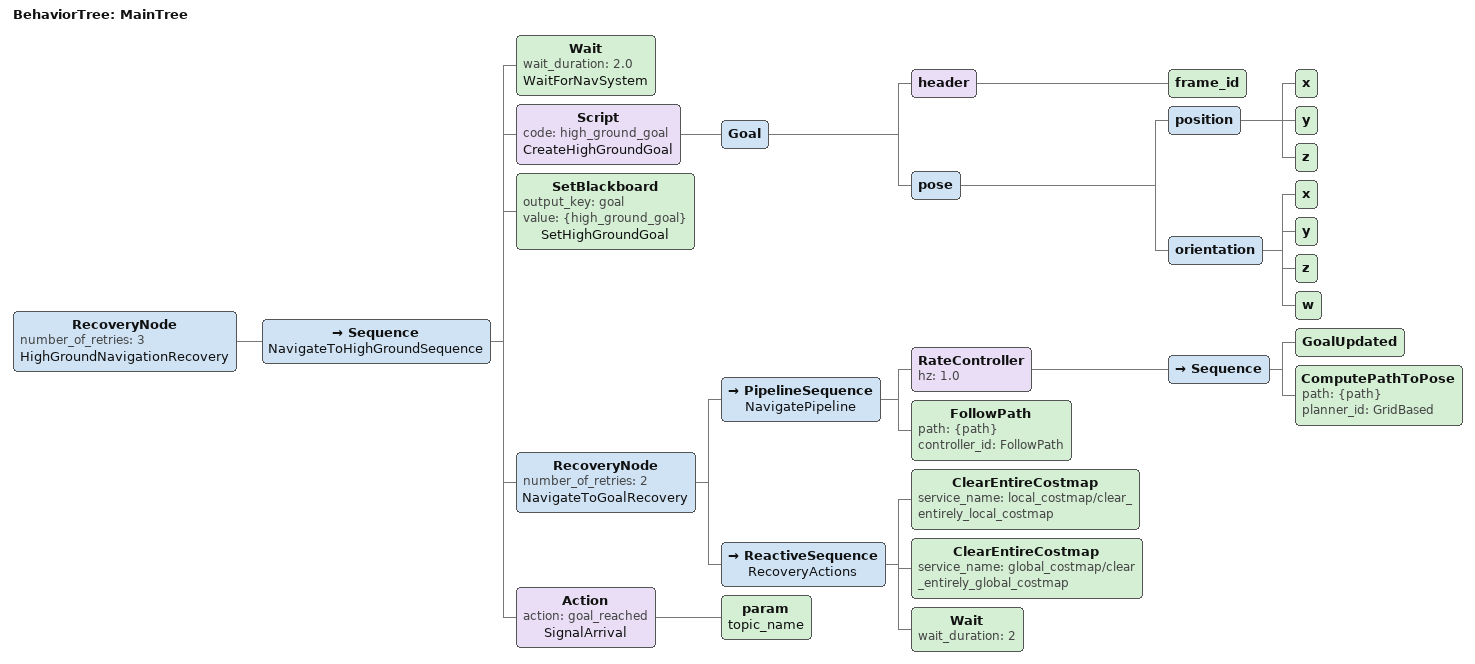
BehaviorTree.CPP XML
<?xml version="1.0"?>
<root main_tree_to_execute="MainTree">
  <BehaviorTree ID="MainTree">
    <!-- 主恢复节点，最多重试3次 -->
    <RecoveryNode number_of_retries="3" name="HighGroundNavigationRecovery">

      <!-- 主序列：前往高地 -->
      <Sequence name="NavigateToHighGroundSequence">

        <!-- 1. 等待导航系统就绪 -->
        <Wait wait_duration="2.0" name="WaitForNavSystem"/>

        <!-- 2. 创建高地目标点 -->
        <Script code="high_ground_goal" name="CreateHighGroundGoal">
          <Goal>
            <header>
              <frame_id>map</frame_id>
            </header>
            <pose>
              <position>
                <x>5.0</x>  <!-- 高地X坐标 -->
                <y>5.0</y>  <!-- 高地Y坐标 -->
                <z>0.0</z>
              </position>
              <orientation>
                <x>0.0</x>
                <y>0.0</y>
                <z>0.0</z>
                <w>1.0</w>
              </orientation>
            </pose>
          </Goal>
        </Script>

        <!-- 3. 发布高地目标到黑板 -->
        <SetBlackboard output_key="goal" value="{high_ground_goal}" name="SetHighGroundGoal"/>

        <!-- 4. 执行导航到目标点（带恢复机制） -->
        <RecoveryNode number_of_retries="2" name="NavigateToGoalRecovery">
          <PipelineSequence name="NavigatePipeline">
            <!-- 规划路径 -->
            <RateController hz="1.0">
              <Sequence>
                <GoalUpdated/>
                <ComputePathToPose path="{path}" planner_id="GridBased"/>
              </Sequence>
            </RateController>

            <!-- 跟随路径 -->
            <FollowPath path="{path}" controller_id="FollowPath"/>
          </PipelineSequence>

          <!-- 恢复行为 -->
          <ReactiveSequence name="RecoveryActions">
            <ClearEntireCostmap service_name="local_costmap/clear_entirely_local_costmap"/>
            <ClearEntireCostmap service_name="global_costmap/clear_entirely_global_costmap"/>
            <Wait wait_duration="2"/>
          </ReactiveSequence>
        </RecoveryNode>

        <!-- 5. 到达后发布完成信号 -->
        <Action action="goal_reached" name="SignalArrival">
          <param name="topic_name">high_ground_arrived</param>
        </Action>

      </Sequence>

    </RecoveryNode>
  </BehaviorTree>
</root>
